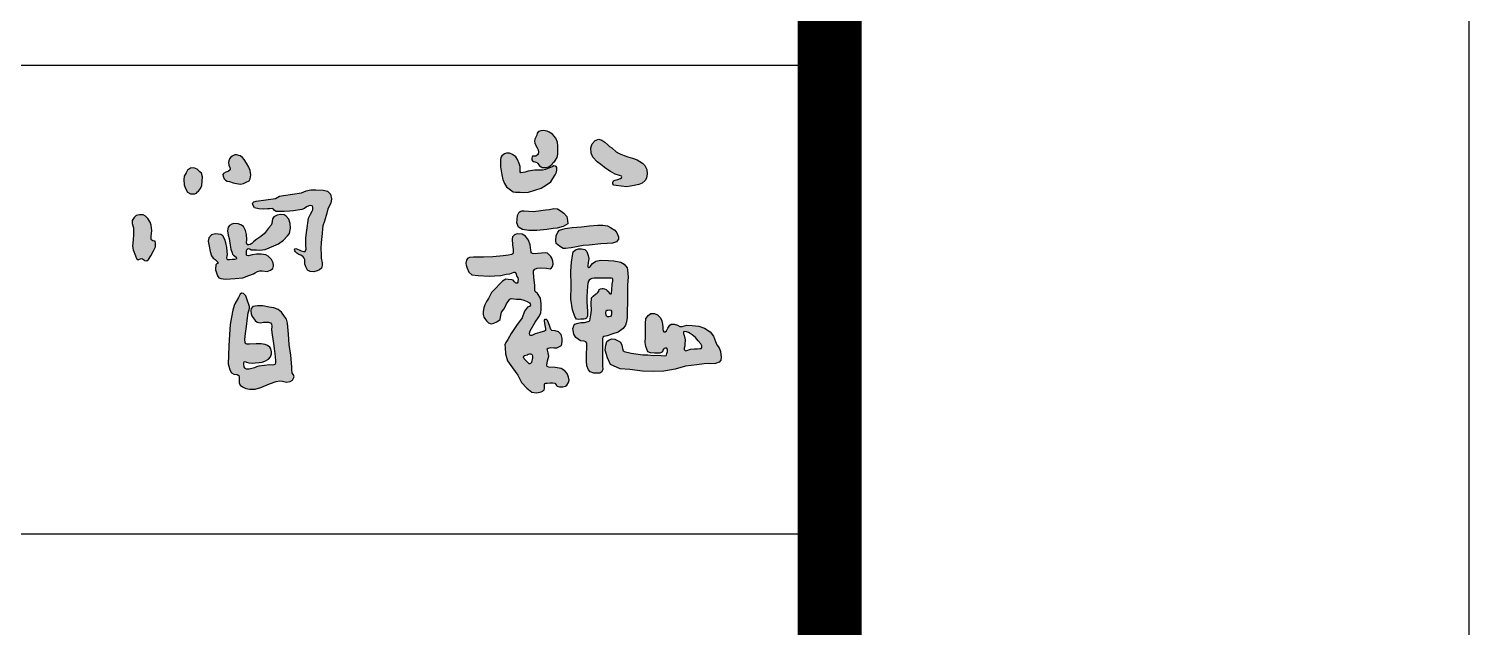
# Model space of a CAD drawing. Extents: x -427546 to -314919, y 698702 to 968782.
# Drawn here: x -341824 to -338446, y 720074 to 721478 of the extents above; entities that cross this region are included whole.
import ezdxf

# ---------------------------------------------------------------- set-up
doc = ezdxf.new("R2010")
doc.units = 0
doc.header["$LTSCALE"] = 1000
doc.header["$MEASUREMENT"] = 0
doc.layers.get('0').update_dxf_attribs({"linetype": 'CONTINUOUS'})
doc.layers.add('PUB_TITLE', color=4, linetype='CONTINUOUS')

msp = doc.modelspace()

# ---------------------------------------------------------------- hatches: boundary and pattern name
h = msp.add_hatch(color=7)
h.paths.add_polyline_path([(-340379.4, 721157.1), (-340384.6, 721162.2), (-340397, 721170.3), (-340408, 721173.7), (-340419, 721177.5), (-340427.9, 721180.3), (-340439.1, 721184.9), (-340446.7, 721189.1), (-340456.4, 721198.4), (-340462, 721201.2), (-340466, 721205.2), (-340472.6, 721211.4), (-340480.2, 721216.6), (-340486.8, 721218.2), (-340495.3, 721215.5), (-340502.6, 721207.9), (-340505.6, 721198.6), (-340505.1, 721186), (-340501.4, 721176.3), (-340491.1, 721165.6), (-340482.7, 721159.4), (-340470.8, 721149.6), (-340459.5, 721142.5), (-340448.6, 721136.5), (-340438.7, 721133.5), (-340433.9, 721131.8), (-340433.3, 721130.3), (-340433.8, 721128), (-340436.6, 721126.3), (-340442.8, 721124.3), (-340448.5, 721122.2), (-340452.5, 721120.7), (-340454.5, 721117.3), (-340454.6, 721113.4), (-340452.2, 721110.7), (-340446.1, 721109.8), (-340434.3, 721108), (-340421.6, 721107), (-340404.4, 721109.6), (-340393.6, 721112.2), (-340385.8, 721115.6), (-340378.2, 721121.6), (-340375.6, 721127.4), (-340373.8, 721137.6), (-340374.6, 721147.6)])
h.paths.add_polyline_path([(-340594.7, 721126.3), (-340589.1, 721134.7), (-340586.1, 721141.2), (-340585.2, 721146.6), (-340585.5, 721152.2), (-340586.8, 721154.5), (-340588.8, 721155.6), (-340592.2, 721155.7), (-340596.5, 721153.7), (-340604.1, 721150.2), (-340612, 721147.8), (-340619.2, 721146.1), (-340637.4, 721145.6), (-340652.8, 721143.2), (-340660.1, 721140.8), (-340664.5, 721140.2), (-340670.2, 721139.9), (-340671.4, 721141.6), (-340671.8, 721144.1), (-340671.8, 721146.4), (-340671.7, 721154.5), (-340674.1, 721161.3), (-340678.1, 721170.7), (-340681.7, 721176.8), (-340689.7, 721182.3), (-340696.9, 721186), (-340703.5, 721186), (-340708.3, 721184.1), (-340714.9, 721179.8), (-340717.2, 721175.7), (-340717.7, 721169.8), (-340717.5, 721153.3), (-340716.4, 721144.1), (-340714.9, 721134.9), (-340712.2, 721123.6), (-340708.5, 721114.8), (-340703.5, 721106.6), (-340697.4, 721102), (-340687.9, 721095.4), (-340682.3, 721094), (-340671.3, 721094), (-340663.5, 721093.6), (-340652.2, 721094.2), (-340637.1, 721098.6), (-340622.6, 721103.4), (-340609.6, 721111.4), (-340599.9, 721118.4)])
h.paths.add_polyline_path([(-340583.5, 721183.7), (-340582.9, 721201.9), (-340583.9, 721211.4), (-340588, 721221), (-340596, 721230.6), (-340603.3, 721235.1), (-340608.1, 721237.2), (-340617.5, 721238.6), (-340623, 721238.3), (-340628.5, 721236.6), (-340631.4, 721232.8), (-340632.8, 721227.9), (-340634.6, 721223.1), (-340637.1, 721218.2), (-340637.9, 721214.2), (-340637, 721209.1), (-340634.5, 721203.4), (-340631.3, 721198.4), (-340629, 721193.6), (-340628.6, 721188.3), (-340629.5, 721184.3), (-340630.8, 721181.7), (-340634.7, 721178.4), (-340636.6, 721178.4), (-340639.7, 721179), (-340643, 721178.7), (-340643.3, 721177.1), (-340643.9, 721174.2), (-340643.8, 721170), (-340642.7, 721167.4), (-340640, 721166.5), (-340637.1, 721165.6), (-340634.6, 721165), (-340632.7, 721163.6), (-340630.2, 721161.3), (-340627.9, 721158.4), (-340626, 721155.9), (-340622.4, 721153.5), (-340619.6, 721151.8), (-340615.9, 721151.8), (-340610.1, 721152.3), (-340604.2, 721153.5), (-340600.1, 721156.8), (-340596.8, 721160.1), (-340595.1, 721162.7), (-340590.6, 721166.8), (-340585.1, 721175.4)])
h.paths.add_polyline_path([(-340444.5, 720999.2), (-340449.2, 721005.1), (-340460, 721011.7), (-340467.1, 721015.3), (-340477.5, 721016.6), (-340489.2, 721017.1), (-340509.3, 721015), (-340527.9, 721013.1), (-340549.2, 721011.5), (-340565.9, 721008.7), (-340571.3, 721007.1), (-340579, 721005.3), (-340583.4, 721000.3), (-340586.9, 720992.1), (-340588.2, 720979.9), (-340587.1, 720973.6), (-340579, 720967.3), (-340570.8, 720962.1), (-340565, 720961.7), (-340552.2, 720964), (-340539.7, 720966.1), (-340523.5, 720968.9), (-340509.4, 720970.2), (-340482.7, 720972.7), (-340467.7, 720973.7), (-340454.9, 720974.5), (-340445.6, 720977.5), (-340441, 720984.3), (-340440.6, 720989.6)])
h.paths.add_polyline_path([(-340562.4, 721037.2), (-340568.9, 721044.8), (-340575.7, 721049.4), (-340583.7, 721054.8), (-340592.8, 721055.9), (-340602.7, 721053.9), (-340612.3, 721053.1), (-340628.8, 721050.2), (-340641.3, 721048.8), (-340661.8, 721050.4), (-340668, 721050.2), (-340670, 721049.7), (-340674.2, 721047.7), (-340677.9, 721039.7), (-340678.7, 721030.4), (-340679.6, 721021.9), (-340675.6, 721012.5), (-340666, 721006.6), (-340651.2, 721004.3), (-340632.8, 721004.6), (-340608.9, 721006.6), (-340594.2, 721008.6), (-340585.1, 721009.4), (-340570.9, 721013.4), (-340565, 721016.8), (-340560.1, 721020.2), (-340560.4, 721027.5)])
h.paths.add_polyline_path([(-340640.2, 720910), (-340637.1, 720913.8), (-340631.4, 720915.9), (-340623.8, 720916.6), (-340609.8, 720915.9), (-340601.2, 720914.5), (-340598.3, 720916.5), (-340595.7, 720920), (-340594, 720925.5), (-340594.9, 720932.7), (-340596.9, 720939.2), (-340599.8, 720943.5), (-340607.7, 720951.1), (-340612.6, 720951.8), (-340621.9, 720951), (-340629.8, 720950.5), (-340639.6, 720949.6), (-340642.9, 720950), (-340645.6, 720952), (-340646.1, 720955.3), (-340646.3, 720958), (-340648.4, 720970.4), (-340651.9, 720981.7), (-340659, 720991.3), (-340666.5, 720995.6), (-340678.4, 720996.6), (-340685, 720993.8), (-340689.2, 720989.3), (-340690.3, 720984), (-340689.5, 720970.4), (-340687.7, 720959.5), (-340687.6, 720953.8), (-340688.7, 720949.8), (-340691.7, 720947.8), (-340699.2, 720946.7), (-340711.4, 720945.2), (-340735.9, 720942.4), (-340757.2, 720942), (-340767.6, 720941.6), (-340781.2, 720942), (-340790.1, 720940.6), (-340795.4, 720938.4), (-340797.4, 720934.6), (-340799.1, 720928), (-340798.5, 720923.1), (-340796.2, 720915.8), (-340791.6, 720906.3), (-340784.9, 720900.4), (-340770.4, 720898.4), (-340744, 720897.4), (-340731.9, 720897.8), (-340716.7, 720899.1), (-340704.4, 720901.9), (-340695.5, 720903), (-340688.2, 720905.9), (-340685.9, 720906.9), (-340684.1, 720906.9), (-340682.3, 720905.5), (-340681.3, 720902.1), (-340679.2, 720896.5), (-340677.2, 720893.2), (-340676.4, 720889.5), (-340676.8, 720885.8), (-340677.1, 720882.7), (-340678.4, 720881.1), (-340681.4, 720880.6), (-340682.8, 720881.3), (-340684.6, 720883.9), (-340687.8, 720887.6), (-340691.3, 720888.8), (-340699.6, 720889.7), (-340705.4, 720890), (-340712.8, 720885.6), (-340720.5, 720877.3), (-340727.8, 720869.4), (-340738.4, 720859.1), (-340745.6, 720844.8), (-340750.8, 720837.4), (-340754.6, 720829.7), (-340756.6, 720822.5), (-340758.5, 720814.6), (-340758.1, 720807.6), (-340756.6, 720801.2), (-340753, 720795.4), (-340750.4, 720792.2), (-340745.9, 720788), (-340739.5, 720785.7), (-340733.2, 720786.8), (-340725.9, 720790), (-340718.7, 720795.3), (-340717.4, 720801.2), (-340715.2, 720813), (-340710, 720819.9), (-340705.9, 720826.6), (-340703.3, 720832.2), (-340698.5, 720839.9), (-340696.1, 720843.4), (-340692.3, 720844.8), (-340686.4, 720844.3), (-340680, 720843.3), (-340671, 720842.9), (-340662.7, 720840.9), (-340655.4, 720838.1), (-340649.9, 720834.9), (-340647.9, 720832.1), (-340647.7, 720828.8), (-340650, 720826), (-340654.2, 720824.6), (-340661.2, 720815.2), (-340667.2, 720799.7), (-340680.2, 720781.3), (-340692.4, 720762.7), (-340700.2, 720748.7), (-340705.4, 720741.6), (-340707.5, 720735.8), (-340707, 720729.4), (-340705.6, 720714.6), (-340701.1, 720698.5), (-340689.7, 720682.4), (-340677.3, 720664.9), (-340668.7, 720648), (-340656.2, 720634), (-340644.1, 720625.1), (-340632.3, 720623.5), (-340622.4, 720625.4), (-340615, 720629.7), (-340614.1, 720634.2), (-340614.1, 720640.4), (-340614.5, 720643), (-340613.5, 720645.5), (-340611.4, 720645.9), (-340608.2, 720646.1), (-340601.2, 720646.6), (-340595.8, 720646.6), (-340590.2, 720646.1), (-340589, 720645.2), (-340588.1, 720643.3), (-340586.5, 720640.8), (-340584.6, 720639.4), (-340579.3, 720637.8), (-340571.5, 720637.7), (-340565.4, 720638.8), (-340561.9, 720641.7), (-340558.3, 720647.5), (-340556.9, 720652.9), (-340558.3, 720660.3), (-340561.5, 720668.9), (-340566.4, 720675.3), (-340575.7, 720680.5), (-340589.5, 720683.1), (-340604.6, 720683.3), (-340607.9, 720684.9), (-340608.9, 720688.7), (-340607.3, 720698.7), (-340604.5, 720709.2), (-340606, 720717.6), (-340607.6, 720723.4), (-340607.9, 720726.9), (-340605.6, 720728.5), (-340599.8, 720729.4), (-340592.9, 720729), (-340585.8, 720728.9), (-340574.7, 720734.6), (-340572.7, 720742.8), (-340573, 720751.2), (-340575.6, 720760.3), (-340581.3, 720766.5), (-340589.8, 720768.8), (-340597.6, 720769.6), (-340599.9, 720772.2), (-340601.6, 720779.2), (-340605.4, 720787.5), (-340607.8, 720793.1), (-340610, 720795.8), (-340613.4, 720795.8), (-340615.2, 720794.5), (-340615.4, 720792.1), (-340613.8, 720781.6), (-340612.4, 720774.6), (-340612.4, 720769.9), (-340614.1, 720767.8), (-340617.5, 720767.1), (-340625.7, 720764.6), (-340636, 720761.5), (-340644.3, 720758.1), (-340646.9, 720757.8), (-340649.2, 720759), (-340649.7, 720763.7), (-340647.9, 720768.8), (-340636.6, 720789), (-340627.7, 720802), (-340623.1, 720810.3), (-340622.3, 720819.5), (-340622.1, 720832.1), (-340623.6, 720845.2), (-340630.8, 720856.2), (-340636.7, 720860.8), (-340637.5, 720863.6), (-340637.2, 720875.6), (-340639.4, 720895.1), (-340640.6, 720906.4)])
h.paths.add_polyline_path([(-340655, 720696.3), (-340652.3, 720692.8), (-340650.3, 720691.7), (-340648.6, 720691.8), (-340647.2, 720692.5), (-340645.1, 720694.8), (-340643.8, 720698.2), (-340643.1, 720701.7), (-340642.4, 720705.7), (-340642.6, 720709.8), (-340643.2, 720712.8), (-340644.6, 720714.2), (-340647.4, 720714.8), (-340649.9, 720714.6), (-340652.4, 720714), (-340655.1, 720712.9), (-340660.8, 720711.4), (-340661.6, 720711.2), (-340662.5, 720710.8), (-340663.1, 720709.7), (-340663.5, 720707.4), (-340662.4, 720703.4), (-340660.6, 720701.7)], flags=16)
h.paths.add_polyline_path([(-340419.7, 720857), (-340419.5, 720876.9), (-340418.6, 720894.9), (-340419.5, 720911.9), (-340420.4, 720916.8), (-340427.6, 720925.3), (-340435.8, 720929.9), (-340452, 720933), (-340464.3, 720933.7), (-340482, 720934.6), (-340493.9, 720932.3), (-340502.1, 720926.6), (-340507.4, 720919.7), (-340508.1, 720918.3), (-340509.3, 720917.9), (-340511.6, 720917.7), (-340512.5, 720919), (-340512.6, 720922.2), (-340511.9, 720928.3), (-340510.8, 720938.9), (-340512.4, 720945.8), (-340515.4, 720954.8), (-340520.2, 720959.8), (-340528, 720961.6), (-340535, 720961.4), (-340541.9, 720959.3), (-340547.4, 720954.3), (-340549, 720945.4), (-340550.8, 720930), (-340552.9, 720908.8), (-340552.3, 720874.4), (-340552.7, 720843.1), (-340548.5, 720818.2), (-340543.1, 720802.3), (-340539.2, 720796.5), (-340534.3, 720795.2), (-340529.4, 720796.3), (-340522.5, 720796.4), (-340519.2, 720797.1), (-340515.8, 720798.6), (-340514.6, 720801.7), (-340513.4, 720804.2), (-340513.4, 720808.7), (-340513.7, 720815.3), (-340514.6, 720825.5), (-340515.5, 720836.6), (-340515, 720848.9), (-340514.3, 720861.1), (-340513.5, 720873.8), (-340513.1, 720879.8), (-340510.9, 720885.2), (-340509.5, 720887.6), (-340506.4, 720890.3), (-340503.5, 720891.9), (-340498, 720892.4), (-340485.5, 720892.3), (-340469.5, 720892.8), (-340461, 720892.8), (-340457.2, 720892.1), (-340455.3, 720891.3), (-340454.5, 720890.2), (-340454.5, 720885.5), (-340455.4, 720878), (-340456.3, 720864.1), (-340457.1, 720857.9), (-340457.8, 720855.7), (-340460.1, 720855.6), (-340462.1, 720856.4), (-340463.3, 720858.6), (-340464.7, 720861), (-340467.6, 720863.8), (-340470.2, 720865.8), (-340473.6, 720867.8), (-340476.8, 720868.3), (-340478.9, 720868.1), (-340483.3, 720867.4), (-340486, 720865.7), (-340487.3, 720862), (-340489.8, 720857.9), (-340492, 720856.1), (-340495, 720855.1), (-340500.7, 720850.3), (-340504.6, 720846.3), (-340504.8, 720832.2), (-340504.6, 720817.6), (-340505.9, 720806.5), (-340507.1, 720796.7), (-340507.9, 720792.6), (-340511.8, 720790.6), (-340520.8, 720788.6), (-340529, 720788.1), (-340535.9, 720787), (-340544, 720784.6), (-340548.2, 720774.2), (-340545.3, 720761.2), (-340541, 720752.9), (-340530.3, 720745.4), (-340521.5, 720744.8), (-340517.6, 720743.4), (-340515.3, 720740.3), (-340515.2, 720735.9), (-340515.1, 720729.3), (-340515.8, 720714.9), (-340516.1, 720698.2), (-340515.5, 720687), (-340511.5, 720677.7), (-340507.1, 720672.5), (-340498.9, 720669.8), (-340491.7, 720669.4), (-340484.8, 720669.9), (-340480.1, 720672.6), (-340477.8, 720678.9), (-340478.3, 720686.6), (-340478.3, 720698.6), (-340478.5, 720709.5), (-340478.7, 720732.1), (-340478.7, 720742.5), (-340478.3, 720750.2), (-340477.6, 720753.7), (-340475.2, 720755.8), (-340467.5, 720757.5), (-340454.3, 720761.5), (-340441.7, 720765.6), (-340430.3, 720774.1), (-340424.2, 720782), (-340422, 720790.3), (-340420.6, 720800.4), (-340420.4, 720816.1), (-340419.7, 720835.6)])
h.paths.add_polyline_path([(-340458.9, 720817.2), (-340457.6, 720815.2), (-340457.3, 720812.1), (-340457.3, 720808.6), (-340458.2, 720805.1), (-340459.8, 720802.2), (-340463.1, 720801.4), (-340467.1, 720801.4), (-340469.1, 720803), (-340470.1, 720805.9), (-340470.7, 720810.9), (-340470, 720815.2), (-340468.7, 720817.3), (-340465.9, 720817.5), (-340463, 720817.9)], flags=16)
h.paths.add_polyline_path([(-340218.2, 720756.3), (-340225.6, 720766.3), (-340239.6, 720775.4), (-340252.4, 720779.8), (-340267.9, 720781.7), (-340281, 720781.8), (-340291.8, 720779.4), (-340296.7, 720779.2), (-340302.5, 720781.9), (-340310.5, 720784.9), (-340317.5, 720784.8), (-340320.9, 720782.2), (-340324.9, 720775.5), (-340328.5, 720769), (-340331.5, 720766.5), (-340334.5, 720766.6), (-340336, 720769), (-340336.8, 720772.5), (-340337.2, 720777.7), (-340337.8, 720784.5), (-340339.2, 720792.6), (-340342.4, 720799.7), (-340349.6, 720806.1), (-340356.7, 720809.3), (-340365.2, 720809.6), (-340371.6, 720805.2), (-340376.5, 720796.7), (-340377.9, 720787.1), (-340377.9, 720772.3), (-340377.7, 720753.9), (-340378.6, 720741.3), (-340376.8, 720732.2), (-340374.8, 720725.5), (-340372.5, 720719.4), (-340366, 720717.1), (-340356.5, 720716.3), (-340348.2, 720716.1), (-340343.8, 720716.4), (-340340, 720718.2), (-340338.1, 720719.7), (-340336.6, 720723.9), (-340335.5, 720726.1), (-340334.1, 720727.2), (-340331, 720728.1), (-340327.9, 720727.9), (-340326.4, 720727.1), (-340326.1, 720723.5), (-340326.3, 720720.3), (-340327.4, 720715.7), (-340328.5, 720712.5), (-340329.5, 720710.8), (-340333.9, 720710.2), (-340341.2, 720710.7), (-340350.1, 720711.7), (-340359.2, 720711.2), (-340372.3, 720712.3), (-340384, 720712.8), (-340394.9, 720714.1), (-340411, 720716.6), (-340427.6, 720720.7), (-340428.5, 720720.8), (-340429.7, 720721.6), (-340431.4, 720727.5), (-340433.2, 720735.5), (-340436.5, 720742.3), (-340441.7, 720745.6), (-340449.7, 720749), (-340456.2, 720750.2), (-340462.8, 720748.1), (-340468.5, 720744), (-340470.8, 720735.3), (-340471.9, 720723.8), (-340466.9, 720705.2), (-340459.3, 720690.1), (-340437.1, 720679.7), (-340414.1, 720677.9), (-340384.7, 720674.3), (-340359.2, 720673.6), (-340334.9, 720674.3), (-340308, 720679.3), (-340283.9, 720685.8), (-340257.3, 720689.4), (-340239.7, 720691.6), (-340229.6, 720692), (-340225, 720691.2), (-340213.8, 720692), (-340205.2, 720695.4), (-340201.3, 720700), (-340200.1, 720707.4), (-340202, 720720.2), (-340205, 720728.7), (-340210, 720736.3), (-340213.6, 720744.1)])
h.paths.add_polyline_path([(-340288.7, 720762), (-340288.8, 720764.9), (-340288.3, 720766.7), (-340286, 720767.1), (-340281.6, 720766.3), (-340277.1, 720764.7), (-340272.8, 720762.7), (-340267.9, 720759.3), (-340260.5, 720752.9), (-340253.8, 720745.5), (-340248.1, 720738.3), (-340245.8, 720733.6), (-340245.6, 720730), (-340247.1, 720727.7), (-340249.8, 720727.1), (-340256.4, 720727), (-340262.9, 720726.5), (-340271.7, 720725.5), (-340280.4, 720723.1), (-340283.9, 720722.3), (-340286.7, 720725.3), (-340286.7, 720728.1), (-340285.7, 720733.9), (-340285.2, 720738.2), (-340284.9, 720746.7), (-340285.7, 720752.1), (-340287.4, 720759.9)], flags=16)
h = msp.add_hatch(color=7)
h.paths.add_polyline_path([(-341223.9, 720802.5), (-341231.4, 720812.4), (-341238.8, 720818.6), (-341249.1, 720822.7), (-341260, 720824.6), (-341274.8, 720827.2), (-341287.6, 720827.5), (-341298.3, 720826.1), (-341302.5, 720821.6), (-341303.2, 720815.9), (-341302.5, 720809.1), (-341300.6, 720803.7), (-341297.6, 720799.1), (-341293.1, 720793.3), (-341288, 720789.2), (-341280.3, 720787.8), (-341273.3, 720788.9), (-341265.9, 720789.6), (-341261.8, 720789.3), (-341256.8, 720787.4), (-341255.1, 720784.4), (-341254.1, 720779.5), (-341254.6, 720771.1), (-341252.9, 720759.6), (-341250.3, 720739.4), (-341248.3, 720727.8), (-341246.1, 720708.9), (-341245, 720697.4), (-341245.3, 720694.1), (-341246.4, 720690.9), (-341248.9, 720689.3), (-341253.3, 720688.5), (-341259.7, 720688.9), (-341270.8, 720687.3), (-341284.8, 720686.2), (-341289.9, 720684.4), (-341294.3, 720682.1), (-341300.7, 720680.6), (-341307.3, 720679.1), (-341313.5, 720679), (-341316.2, 720680.4), (-341317.5, 720681.8), (-341318.7, 720684.7), (-341319.3, 720690.5), (-341319.4, 720694.7), (-341318.5, 720696.2), (-341316.5, 720696.6), (-341313, 720695.4), (-341307.6, 720693.8), (-341299.9, 720693.4), (-341292.8, 720693.9), (-341283.4, 720694.6), (-341276.9, 720695.1), (-341270.5, 720697.4), (-341262, 720702.1), (-341257, 720707.6), (-341254.4, 720714.6), (-341254.5, 720719.7), (-341256.4, 720726.9), (-341259, 720730.4), (-341264.2, 720734.6), (-341269.3, 720736.7), (-341279.3, 720738.1), (-341290.4, 720738.5), (-341306.7, 720737.5), (-341312.4, 720737.8), (-341315.8, 720739), (-341316.9, 720741.5), (-341317.6, 720748.8), (-341315.8, 720762.9), (-341313.7, 720779.4), (-341311.3, 720799.2), (-341309.1, 720811.1), (-341307.3, 720818.2), (-341306.5, 720821.7), (-341306.1, 720823.8), (-341306.3, 720825), (-341306.5, 720826.1), (-341311.7, 720841.4), (-341315.3, 720851.1), (-341320.1, 720856.4), (-341325.3, 720857.2), (-341328.3, 720854.7), (-341332.2, 720847.3), (-341340.4, 720832.3), (-341342.7, 720828), (-341345.8, 720817.4), (-341348.6, 720801.2), (-341351.8, 720783.7), (-341353, 720760.5), (-341354.6, 720733.7), (-341355.6, 720711.1), (-341356, 720691.8), (-341352.1, 720677.3), (-341348.8, 720670.3), (-341343.2, 720667), (-341335.4, 720666.2), (-341331.1, 720664.4), (-341330.4, 720660.4), (-341330.6, 720655), (-341330.6, 720646.7), (-341328.4, 720641.5), (-341323.1, 720637.2), (-341315, 720633.7), (-341305.4, 720631.7), (-341293.4, 720632.3), (-341279.9, 720636.2), (-341259.4, 720644.4), (-341243.9, 720649.7), (-341235.2, 720651.6), (-341229, 720651), (-341219.2, 720648.2), (-341210.6, 720649.9), (-341205.4, 720653.3), (-341201.8, 720661.2), (-341202.9, 720666), (-341206.3, 720669.9), (-341206.9, 720677.8), (-341206.9, 720684.7), (-341209.7, 720711.9), (-341213, 720736.9), (-341214.5, 720760.7), (-341217, 720786.7), (-341219.3, 720796.2)])
h.paths.add_polyline_path([(-341250.7, 720928.7), (-341254.8, 720936), (-341262.8, 720944.1), (-341268.4, 720947), (-341279, 720948.6), (-341289.7, 720948.8), (-341300.2, 720947.4), (-341308.9, 720945.2), (-341311.6, 720945.7), (-341313.5, 720946.6), (-341313.3, 720951), (-341313.1, 720957), (-341311.8, 720960.7), (-341309.5, 720961.7), (-341305.9, 720961.2), (-341302.5, 720959.3), (-341290.2, 720958.6), (-341282, 720958.5), (-341269.7, 720959.5), (-341260.3, 720963.3), (-341238.6, 720973.4), (-341226.7, 720981.8), (-341216.9, 720991.8), (-341212.3, 720997.3), (-341209.9, 721009.7), (-341210.7, 721021), (-341214.4, 721031), (-341220, 721037.7), (-341224.9, 721040.8), (-341232.5, 721041.8), (-341241.8, 721040.1), (-341249.2, 721036.1), (-341252.5, 721031.9), (-341253.3, 721026), (-341254, 721020.5), (-341255.2, 721016.7), (-341261.9, 721009.5), (-341271.5, 720997.4), (-341280, 720990.2), (-341289.4, 720983.9), (-341295.9, 720978.6), (-341301.1, 720974), (-341304.6, 720971.7), (-341308.3, 720970.3), (-341311.3, 720970.4), (-341312.1, 720971.5), (-341313, 720975.3), (-341312.6, 720983.3), (-341313.3, 720995.1), (-341316, 721004.4), (-341320.4, 721013.5), (-341326.5, 721017.6), (-341333.3, 721019.8), (-341343.2, 721020.6), (-341348.1, 721019), (-341353.3, 721016), (-341356, 721012), (-341357.7, 721003.9), (-341356.1, 720993.3), (-341353.8, 720985.6), (-341352.6, 720974.8), (-341350.5, 720960.7), (-341347.1, 720952.1), (-341345.9, 720948.9), (-341343.6, 720946.4), (-341340.5, 720943.9), (-341337.7, 720942.1), (-341336.5, 720939), (-341337.5, 720937.3), (-341340.4, 720936.4), (-341342.8, 720936.1), (-341347.1, 720935.9), (-341352.9, 720935.6), (-341356.9, 720935.7), (-341359.1, 720936.8), (-341359.3, 720939.9), (-341358.8, 720944.9), (-341358.2, 720947.2), (-341359.4, 720964.2), (-341361.8, 720975.1), (-341364.4, 720983.3), (-341368.6, 720991.5), (-341373.8, 720995.1), (-341385.8, 720996.7), (-341395.4, 720994.3), (-341402, 720987.3), (-341403, 720979.1), (-341401.2, 720967.8), (-341398.8, 720955.4), (-341395.6, 720945), (-341391.2, 720939.6), (-341387, 720936), (-341382.2, 720931.6), (-341380.2, 720929.3), (-341381.1, 720926.9), (-341383.7, 720925.3), (-341385, 720923.7), (-341385.5, 720920.8), (-341386.1, 720916.6), (-341386, 720911.8), (-341383.4, 720904.8), (-341381.4, 720898.1), (-341378.3, 720893.5), (-341373.2, 720891.8), (-341362.8, 720889.8), (-341340.2, 720891.6), (-341322.2, 720892.9), (-341307.8, 720898.7), (-341296.7, 720903), (-341292.9, 720904.8), (-341287.3, 720908.3), (-341282.4, 720909.8), (-341276.9, 720909.3), (-341264.9, 720908.1), (-341256.8, 720911), (-341251.4, 720915.2), (-341250.2, 720921.1)])
h.paths.add_polyline_path([(-341114.1, 721078.9), (-341116.4, 721089.8), (-341123.7, 721096.8), (-341133.5, 721098.8), (-341150.7, 721099.8), (-341162.6, 721100.1), (-341173.7, 721097.6), (-341184.3, 721092.8), (-341226.6, 721086.4), (-341236.2, 721085.2), (-341245.6, 721079.4), (-341291.1, 721073), (-341293.3, 721072.4), (-341296.2, 721071.6), (-341298.7, 721069.5), (-341299.5, 721067.6), (-341297.5, 721063), (-341294.3, 721057.6), (-341284.3, 721055.5), (-341274.6, 721054.7), (-341264.4, 721055), (-341258.5, 721055.3), (-341253.5, 721055.7), (-341250.2, 721054.4), (-341247.7, 721051.5), (-341244.2, 721049.1), (-341235.6, 721048.7), (-341225.3, 721048.7), (-341211.9, 721049.5), (-341203.4, 721050.8), (-341183.6, 721053.8), (-341177.5, 721055.8), (-341172.4, 721059.5), (-341167.1, 721062.2), (-341162.4, 721062.9), (-341159.6, 721062.4), (-341157.9, 721058.9), (-341157.6, 721053.1), (-341159.1, 721049.5), (-341163.5, 721042.3), (-341167.7, 721033.3), (-341172, 721005.2), (-341174.5, 720987.2), (-341174.4, 720968.9), (-341173.4, 720960.8), (-341174.9, 720956.4), (-341176.1, 720955.3), (-341179.8, 720955.1), (-341185.3, 720956.7), (-341190.1, 720959), (-341194.1, 720960.8), (-341197.9, 720961.8), (-341200.1, 720961.3), (-341200.8, 720959.3), (-341200.3, 720956.7), (-341198.5, 720954.2), (-341195, 720950.9), (-341190.6, 720948.2), (-341186.1, 720946.1), (-341180.3, 720942.3), (-341178.4, 720939.6), (-341176.8, 720936.2), (-341176.4, 720925.5), (-341173.8, 720917.1), (-341170.6, 720911.6), (-341164, 720908.4), (-341155.8, 720907.6), (-341147.3, 720909.3), (-341141.8, 720911.8), (-341137.3, 720915.9), (-341136.3, 720921.9), (-341136.3, 720928.8), (-341138.1, 720939.1), (-341138.4, 720947.9), (-341138.9, 720961.7), (-341138.1, 720976), (-341135.9, 720996.9), (-341135.4, 721008.1), (-341134.5, 721015.2), (-341130.4, 721026.1), (-341125.3, 721044.7), (-341122.6, 721055.2), (-341115.8, 721068.8)])
h.paths.add_polyline_path([(-341303.2, 721134.9), (-341304.9, 721145.2), (-341307.7, 721153), (-341313.7, 721161.9), (-341318.5, 721171.2), (-341323.1, 721175.8), (-341328.3, 721179.2), (-341336.6, 721181.7), (-341340.9, 721181.7), (-341346.8, 721179), (-341350.1, 721176.3), (-341353, 721172.2), (-341354.9, 721168), (-341355.4, 721163.7), (-341354.6, 721157.6), (-341352.1, 721151.9), (-341351.7, 721148.5), (-341352.7, 721145.8), (-341355.4, 721143.8), (-341357.2, 721143.1), (-341361.8, 721141.4), (-341367.4, 721138.2), (-341369.2, 721135.4), (-341368.1, 721131.6), (-341366.1, 721125.5), (-341362.6, 721122.1), (-341358.7, 721120.3), (-341353.5, 721119.1), (-341344.7, 721116.4), (-341337.2, 721114.5), (-341327.4, 721113), (-341320.3, 721114.7), (-341314, 721117.5), (-341307.5, 721120.8), (-341305, 721125.9)])
h.paths.add_polyline_path([(-341417, 721119.9), (-341416.8, 721130.2), (-341419.3, 721138.8), (-341423.1, 721142.3), (-341429.4, 721148.4), (-341436.7, 721151.6), (-341444.8, 721150.6), (-341451.6, 721145.6), (-341454.9, 721139.5), (-341459.2, 721131.7), (-341460.7, 721123.1), (-341459.5, 721111.8), (-341456.2, 721103.2), (-341451.6, 721094.4), (-341444.6, 721090.4), (-341434.4, 721090.7), (-341431, 721092.1), (-341428.3, 721094.7), (-341425.9, 721096.7), (-341421.1, 721102.5), (-341417.8, 721109.8)])
h.paths.add_polyline_path([(-341535.7, 720981.4), (-341536.8, 720983.2), (-341536.8, 720988), (-341536.7, 720990.3), (-341535.5, 721004), (-341536.6, 721016.8), (-341539.3, 721024), (-341545.1, 721032.1), (-341549.9, 721037.9), (-341556.1, 721040.8), (-341564.2, 721040.8), (-341572.5, 721039.2), (-341577, 721034.8), (-341581.5, 721027.4), (-341581.3, 721020.4), (-341578.8, 721010.3), (-341578.4, 720994.6), (-341579.3, 720982.7), (-341580.4, 720967.7), (-341579.5, 720958.9), (-341574.1, 720945), (-341571, 720938.3), (-341567.4, 720935.4), (-341564, 720936.9), (-341562, 720937.8), (-341559.9, 720938.4), (-341557.1, 720938.1), (-341555.2, 720936.1), (-341552.6, 720933.9), (-341547.4, 720933.5), (-341543.4, 720935.9), (-341537.7, 720945.2), (-341531.3, 720956.6), (-341527, 720965.9), (-341526.6, 720974.7), (-341527.9, 720979.1), (-341530.2, 720979.5), (-341533.2, 720979.9)])

# ---------------------------------------------------------------- linework, layer by layer
for points in [[(-340590.6, 721166.8), (-340585.1, 721175.4), (-340583.5, 721183.7), (-340582.9, 721201.9), (-340583.9, 721211.4), (-340588, 721221), (-340596, 721230.6), (-340603.3, 721235.1), (-340608.1, 721237.2), (-340617.5, 721238.6), (-340623, 721238.3), (-340628.5, 721236.6), (-340631.4, 721232.8), (-340632.8, 721227.9), (-340634.6, 721223.1), (-340637.1, 721218.2), (-340637.9, 721214.2), (-340637, 721209.1), (-340634.5, 721203.4), (-340631.3, 721198.4), (-340629, 721193.6), (-340628.6, 721188.3), (-340629.5, 721184.3), (-340630.8, 721181.7), (-340634.7, 721178.4), (-340636.6, 721178.4), (-340639.7, 721179), (-340643, 721178.7), (-340643.3, 721177.1), (-340643.9, 721174.2), (-340643.8, 721170), (-340642.7, 721167.4), (-340640, 721166.5), (-340637.1, 721165.6), (-340634.6, 721165), (-340632.7, 721163.6), (-340630.2, 721161.3), (-340627.9, 721158.4), (-340626, 721155.9), (-340622.4, 721153.5), (-340619.6, 721151.8), (-340615.9, 721151.8), (-340610.1, 721152.3), (-340604.2, 721153.5), (-340600.1, 721156.8), (-340596.8, 721160.1), (-340595.1, 721162.7)], [(-340456.4, 721198.4), (-340446.7, 721189.1), (-340439.1, 721184.9), (-340427.9, 721180.3), (-340419, 721177.5), (-340408, 721173.7), (-340397, 721170.3), (-340384.6, 721162.2), (-340379.4, 721157.1), (-340374.6, 721147.6), (-340373.8, 721137.6), (-340375.6, 721127.4), (-340378.2, 721121.6), (-340385.8, 721115.6), (-340393.6, 721112.2), (-340404.4, 721109.6), (-340421.6, 721107), (-340434.3, 721108), (-340446.1, 721109.8), (-340452.2, 721110.7), (-340454.6, 721113.4), (-340454.5, 721117.3), (-340452.5, 721120.7), (-340448.5, 721122.2), (-340442.8, 721124.3), (-340436.6, 721126.3), (-340433.8, 721128), (-340433.3, 721130.3), (-340433.9, 721131.8), (-340438.7, 721133.5), (-340448.6, 721136.5), (-340459.5, 721142.5), (-340470.8, 721149.6), (-340482.7, 721159.4), (-340491.1, 721165.6), (-340501.4, 721176.3), (-340505.1, 721186), (-340505.6, 721198.6), (-340502.6, 721207.9), (-340495.3, 721215.5), (-340486.8, 721218.2), (-340480.2, 721216.6), (-340472.6, 721211.4), (-340466, 721205.2), (-340462, 721201.2)], [(-340671.8, 721146.4), (-340671.7, 721154.5), (-340674.1, 721161.3), (-340678.1, 721170.7), (-340681.7, 721176.8), (-340689.7, 721182.3), (-340696.9, 721186), (-340703.5, 721186), (-340708.3, 721184.1), (-340714.9, 721179.8), (-340717.2, 721175.7), (-340717.7, 721169.8), (-340717.5, 721153.3), (-340716.4, 721144.1), (-340714.9, 721134.9), (-340712.2, 721123.6), (-340708.5, 721114.8), (-340703.5, 721106.6), (-340697.4, 721102), (-340687.9, 721095.4), (-340682.3, 721094), (-340671.3, 721094), (-340663.5, 721093.6), (-340652.2, 721094.2), (-340637.1, 721098.6), (-340622.6, 721103.4), (-340609.6, 721111.4), (-340599.9, 721118.4), (-340594.7, 721126.3), (-340589.1, 721134.7), (-340586.1, 721141.2), (-340585.2, 721146.6), (-340585.5, 721152.2), (-340586.8, 721154.5), (-340588.8, 721155.6), (-340592.2, 721155.7), (-340596.5, 721153.7), (-340604.1, 721150.2), (-340612, 721147.8), (-340619.2, 721146.1), (-340637.4, 721145.6), (-340652.8, 721143.2), (-340660.1, 721140.8), (-340664.5, 721140.2), (-340670.2, 721139.9), (-340671.4, 721141.6), (-340671.8, 721144.1)], [(-341425.9, 721096.7), (-341421.1, 721102.5), (-341417.8, 721109.8), (-341417, 721119.9), (-341416.8, 721130.2), (-341419.3, 721138.8), (-341423.1, 721142.3), (-341429.4, 721148.4), (-341436.7, 721151.6), (-341444.8, 721150.6), (-341451.6, 721145.6), (-341454.9, 721139.5), (-341459.2, 721131.7), (-341460.7, 721123.1), (-341459.5, 721111.8), (-341456.2, 721103.2), (-341451.6, 721094.4), (-341444.6, 721090.4), (-341434.4, 721090.7), (-341431, 721092.1), (-341428.3, 721094.7)], [(-341291.1, 721073), (-341245.6, 721079.4), (-341236.2, 721085.2), (-341226.6, 721086.4), (-341184.3, 721092.8), (-341173.7, 721097.6), (-341162.6, 721100.1), (-341150.7, 721099.8), (-341133.5, 721098.8), (-341123.7, 721096.8), (-341116.4, 721089.8), (-341114.1, 721078.9), (-341115.8, 721068.8), (-341122.6, 721055.2), (-341125.3, 721044.7), (-341130.4, 721026.1), (-341134.5, 721015.2), (-341135.4, 721008.1), (-341135.9, 720996.9), (-341138.1, 720976), (-341138.9, 720961.7), (-341138.4, 720947.9), (-341138.1, 720939.1), (-341136.3, 720928.8), (-341136.3, 720921.9), (-341137.3, 720915.9), (-341141.8, 720911.8), (-341147.3, 720909.3), (-341155.8, 720907.6), (-341164, 720908.4), (-341170.6, 720911.6), (-341173.8, 720917.1), (-341176.4, 720925.5), (-341176.8, 720936.2), (-341178.4, 720939.6), (-341180.3, 720942.3), (-341186.1, 720946.1), (-341190.6, 720948.2), (-341195, 720950.9), (-341198.5, 720954.2), (-341200.3, 720956.7), (-341200.8, 720959.3), (-341200.1, 720961.3), (-341197.9, 720961.8), (-341194.1, 720960.8), (-341190.1, 720959), (-341185.3, 720956.7), (-341179.8, 720955.1), (-341176.1, 720955.3), (-341174.9, 720956.4), (-341173.4, 720960.8), (-341174.4, 720968.9), (-341174.5, 720987.2), (-341172, 721005.2), (-341167.7, 721033.3), (-341163.5, 721042.3), (-341159.1, 721049.5), (-341157.6, 721053.1), (-341157.9, 721058.9), (-341159.6, 721062.4), (-341162.4, 721062.9), (-341167.1, 721062.2), (-341172.4, 721059.5), (-341177.5, 721055.8), (-341183.6, 721053.8), (-341203.4, 721050.8), (-341211.9, 721049.5), (-341225.3, 721048.7), (-341235.6, 721048.7), (-341244.2, 721049.1), (-341247.7, 721051.5), (-341250.2, 721054.4), (-341253.5, 721055.7), (-341258.5, 721055.3), (-341264.4, 721055), (-341274.6, 721054.7), (-341284.3, 721055.5), (-341294.3, 721057.6), (-341297.5, 721063), (-341299.5, 721067.6), (-341298.7, 721069.5), (-341296.2, 721071.6), (-341293.3, 721072.4)], [(-340661.8, 721050.4), (-340641.3, 721048.8), (-340628.8, 721050.2), (-340612.3, 721053.1), (-340602.7, 721053.9), (-340592.8, 721055.9), (-340583.7, 721054.8), (-340575.7, 721049.4), (-340568.9, 721044.8), (-340562.4, 721037.2), (-340560.4, 721027.5), (-340560.1, 721020.2), (-340565, 721016.8), (-340570.9, 721013.4), (-340585.1, 721009.4), (-340594.2, 721008.6), (-340608.9, 721006.6), (-340632.8, 721004.6), (-340651.2, 721004.3), (-340666, 721006.6), (-340675.6, 721012.5), (-340679.6, 721021.9), (-340678.7, 721030.4), (-340677.9, 721039.7), (-340674.2, 721047.7), (-340670, 721049.7), (-340668, 721050.2)], [(-341536.7, 720990.3), (-341535.5, 721004), (-341536.6, 721016.8), (-341539.3, 721024), (-341545.1, 721032.1), (-341549.9, 721037.9), (-341556.1, 721040.8), (-341564.2, 721040.8), (-341572.5, 721039.2), (-341577, 721034.8), (-341581.5, 721027.4), (-341581.3, 721020.4), (-341578.8, 721010.3), (-341578.4, 720994.6), (-341579.3, 720982.7), (-341580.4, 720967.7), (-341579.5, 720958.9), (-341574.1, 720945), (-341571, 720938.3), (-341567.4, 720935.4), (-341564, 720936.9), (-341562, 720937.8), (-341559.9, 720938.4), (-341557.1, 720938.1), (-341555.2, 720936.1), (-341552.6, 720933.9), (-341547.4, 720933.5), (-341543.4, 720935.9), (-341537.7, 720945.2), (-341531.3, 720956.6), (-341527, 720965.9), (-341526.6, 720974.7), (-341527.9, 720979.1), (-341530.2, 720979.5), (-341533.2, 720979.9), (-341535.7, 720981.4), (-341536.8, 720983.2), (-341536.8, 720988)], [(-341358.2, 720947.2), (-341359.4, 720964.2), (-341361.8, 720975.1), (-341364.4, 720983.3), (-341368.6, 720991.5), (-341373.8, 720995.1), (-341385.8, 720996.7), (-341395.4, 720994.3), (-341402, 720987.3), (-341403, 720979.1), (-341401.2, 720967.8), (-341398.8, 720955.4), (-341395.6, 720945), (-341391.2, 720939.6), (-341387, 720936), (-341382.2, 720931.6), (-341380.2, 720929.3), (-341381.1, 720926.9), (-341383.7, 720925.3), (-341385, 720923.7), (-341385.5, 720920.8), (-341386.1, 720916.6), (-341386, 720911.8), (-341383.4, 720904.8), (-341381.4, 720898.1), (-341378.3, 720893.5), (-341373.2, 720891.8), (-341362.8, 720889.8), (-341340.2, 720891.6), (-341322.2, 720892.9), (-341307.8, 720898.7), (-341296.7, 720903), (-341292.9, 720904.8), (-341287.3, 720908.3), (-341282.4, 720909.8), (-341276.9, 720909.3), (-341264.9, 720908.1), (-341256.8, 720911), (-341251.4, 720915.2), (-341250.2, 720921.1), (-341250.7, 720928.7), (-341254.8, 720936), (-341262.8, 720944.1), (-341268.4, 720947), (-341279, 720948.6), (-341289.7, 720948.8), (-341300.2, 720947.4), (-341308.9, 720945.2), (-341311.6, 720945.7), (-341313.5, 720946.6), (-341313.3, 720951), (-341313.1, 720957), (-341311.8, 720960.7), (-341309.5, 720961.7), (-341305.9, 720961.2), (-341302.5, 720959.3), (-341290.2, 720958.6), (-341282, 720958.5), (-341269.7, 720959.5), (-341260.3, 720963.3), (-341238.6, 720973.4), (-341226.7, 720981.8), (-341216.9, 720991.8), (-341212.3, 720997.3), (-341209.9, 721009.7), (-341210.7, 721021), (-341214.4, 721031), (-341220, 721037.7), (-341224.9, 721040.8), (-341232.5, 721041.8), (-341241.8, 721040.1), (-341249.2, 721036.1), (-341252.5, 721031.9), (-341253.3, 721026), (-341254, 721020.5), (-341255.2, 721016.7), (-341261.9, 721009.5), (-341271.5, 720997.4), (-341280, 720990.2), (-341289.4, 720983.9), (-341295.9, 720978.6), (-341301.1, 720974), (-341304.6, 720971.7), (-341308.3, 720970.3), (-341311.3, 720970.4), (-341312.1, 720971.5), (-341313, 720975.3), (-341312.6, 720983.3), (-341313.3, 720995.1), (-341316, 721004.4), (-341320.4, 721013.5), (-341326.5, 721017.6), (-341333.3, 721019.8), (-341343.2, 721020.6), (-341348.1, 721019), (-341353.3, 721016), (-341356, 721012), (-341357.7, 721003.9), (-341356.1, 720993.3), (-341353.8, 720985.6), (-341352.6, 720974.8), (-341350.5, 720960.7), (-341347.1, 720952.1), (-341345.9, 720948.9), (-341343.6, 720946.4), (-341340.5, 720943.9), (-341337.7, 720942.1), (-341336.5, 720939), (-341337.5, 720937.3), (-341340.4, 720936.4), (-341342.8, 720936.1), (-341347.1, 720935.9), (-341352.9, 720935.6), (-341356.9, 720935.7), (-341359.1, 720936.8), (-341359.3, 720939.9), (-341358.8, 720944.9)], [(-340565.9, 721008.7), (-340549.2, 721011.5), (-340527.9, 721013.1), (-340509.3, 721015), (-340489.2, 721017.1), (-340477.5, 721016.6), (-340467.1, 721015.3), (-340460, 721011.7), (-340449.2, 721005.1), (-340444.5, 720999.2), (-340440.6, 720989.6), (-340441, 720984.3), (-340445.6, 720977.5), (-340454.9, 720974.5), (-340467.7, 720973.7), (-340482.7, 720972.7), (-340509.4, 720970.2), (-340523.5, 720968.9), (-340539.7, 720966.1), (-340552.2, 720964), (-340565, 720961.7), (-340570.8, 720962.1), (-340579, 720967.3), (-340587.1, 720973.6), (-340588.2, 720979.9), (-340586.9, 720992.1), (-340583.4, 721000.3), (-340579, 721005.3), (-340571.3, 721007.1)], [(-340646.3, 720958), (-340648.4, 720970.4), (-340651.9, 720981.7), (-340659, 720991.3), (-340666.5, 720995.6), (-340678.4, 720996.6), (-340685, 720993.8), (-340689.2, 720989.3), (-340690.3, 720984), (-340689.5, 720970.4), (-340687.7, 720959.5), (-340687.6, 720953.8), (-340688.7, 720949.8), (-340691.7, 720947.8), (-340699.2, 720946.7), (-340711.4, 720945.2), (-340735.9, 720942.4), (-340757.2, 720942), (-340767.6, 720941.6), (-340781.2, 720942), (-340790.1, 720940.6), (-340795.4, 720938.4), (-340797.4, 720934.6), (-340799.1, 720928), (-340798.5, 720923.1), (-340796.2, 720915.8), (-340791.6, 720906.3), (-340784.9, 720900.4), (-340770.4, 720898.4), (-340744, 720897.4), (-340731.9, 720897.8), (-340716.7, 720899.1), (-340704.4, 720901.9), (-340695.5, 720903), (-340688.2, 720905.9), (-340685.9, 720906.9), (-340684.1, 720906.9), (-340682.3, 720905.5), (-340681.3, 720902.1), (-340679.2, 720896.5), (-340677.2, 720893.2), (-340676.4, 720889.5), (-340676.8, 720885.8), (-340677.1, 720882.7), (-340678.4, 720881.1), (-340681.4, 720880.6), (-340682.8, 720881.3), (-340684.6, 720883.9), (-340687.8, 720887.6), (-340691.3, 720888.8), (-340699.6, 720889.7), (-340705.4, 720890), (-340712.8, 720885.6), (-340720.5, 720877.3), (-340727.8, 720869.4), (-340738.4, 720859.1), (-340745.6, 720844.8), (-340750.8, 720837.4), (-340754.6, 720829.7), (-340756.6, 720822.5), (-340758.5, 720814.6), (-340758.1, 720807.6), (-340756.6, 720801.2), (-340753, 720795.4), (-340750.4, 720792.2), (-340745.9, 720788), (-340739.5, 720785.7), (-340733.2, 720786.8), (-340725.9, 720790), (-340718.7, 720795.3), (-340717.4, 720801.2), (-340715.2, 720813), (-340710, 720819.9), (-340705.9, 720826.6), (-340703.3, 720832.2), (-340698.5, 720839.9), (-340696.1, 720843.4), (-340692.3, 720844.8), (-340686.4, 720844.3), (-340680, 720843.3), (-340671, 720842.9), (-340662.7, 720840.9), (-340655.4, 720838.1), (-340649.9, 720834.9), (-340647.9, 720832.1), (-340647.7, 720828.8), (-340650, 720826), (-340654.2, 720824.6), (-340661.2, 720815.2), (-340667.2, 720799.7), (-340680.2, 720781.3), (-340692.4, 720762.7), (-340700.2, 720748.7), (-340705.4, 720741.6), (-340707.5, 720735.8), (-340707, 720729.4), (-340705.6, 720714.6), (-340701.1, 720698.5), (-340689.7, 720682.4), (-340677.3, 720664.9), (-340668.7, 720648), (-340656.2, 720634), (-340644.1, 720625.1), (-340632.3, 720623.5), (-340622.4, 720625.4), (-340615, 720629.7), (-340614.1, 720634.2), (-340614.1, 720640.4), (-340614.5, 720643), (-340613.5, 720645.5), (-340611.4, 720645.9), (-340608.2, 720646.1), (-340601.2, 720646.6), (-340595.8, 720646.6), (-340590.2, 720646.1), (-340589, 720645.2), (-340588.1, 720643.3), (-340586.5, 720640.8), (-340584.6, 720639.4), (-340579.3, 720637.8), (-340571.5, 720637.7), (-340565.4, 720638.8), (-340561.9, 720641.7), (-340558.3, 720647.5), (-340556.9, 720652.9), (-340558.3, 720660.3), (-340561.5, 720668.9), (-340566.4, 720675.3), (-340575.7, 720680.5), (-340589.5, 720683.1), (-340604.6, 720683.3), (-340607.9, 720684.9), (-340608.9, 720688.7), (-340607.3, 720698.7), (-340604.5, 720709.2), (-340606, 720717.6), (-340607.6, 720723.4), (-340607.9, 720726.9), (-340605.6, 720728.5), (-340599.8, 720729.4), (-340592.9, 720729), (-340585.8, 720728.9), (-340574.7, 720734.6), (-340572.7, 720742.8), (-340573, 720751.2), (-340575.6, 720760.3), (-340581.3, 720766.5), (-340589.8, 720768.8), (-340597.6, 720769.6), (-340599.9, 720772.2), (-340601.6, 720779.2), (-340605.4, 720787.5), (-340607.8, 720793.1), (-340610, 720795.8), (-340613.4, 720795.8), (-340615.2, 720794.5), (-340615.4, 720792.1), (-340613.8, 720781.6), (-340612.4, 720774.6), (-340612.4, 720769.9), (-340614.1, 720767.8), (-340617.5, 720767.1), (-340625.7, 720764.6), (-340636, 720761.5), (-340644.3, 720758.1), (-340646.9, 720757.8), (-340649.2, 720759), (-340649.7, 720763.7), (-340647.9, 720768.8), (-340636.6, 720789), (-340627.7, 720802), (-340623.1, 720810.3), (-340622.3, 720819.5), (-340622.1, 720832.1), (-340623.6, 720845.2), (-340630.8, 720856.2), (-340636.7, 720860.8), (-340637.5, 720863.6), (-340637.2, 720875.6), (-340639.4, 720895.1), (-340640.6, 720906.4), (-340640.2, 720910), (-340637.1, 720913.8), (-340631.4, 720915.9), (-340623.8, 720916.6), (-340609.8, 720915.9), (-340601.2, 720914.5), (-340598.3, 720916.5), (-340595.7, 720920), (-340594, 720925.5), (-340594.9, 720932.7), (-340596.9, 720939.2), (-340599.8, 720943.5), (-340607.7, 720951.1), (-340612.6, 720951.8), (-340621.9, 720951), (-340629.8, 720950.5), (-340639.6, 720949.6), (-340642.9, 720950), (-340645.6, 720952), (-340646.1, 720955.3)], [(-340507.4, 720919.7), (-340502.1, 720926.6), (-340493.9, 720932.3), (-340482, 720934.6), (-340464.3, 720933.7), (-340452, 720933), (-340435.8, 720929.9), (-340427.6, 720925.3), (-340420.4, 720916.8), (-340419.5, 720911.9), (-340418.6, 720894.9), (-340419.5, 720876.9), (-340419.7, 720857), (-340419.7, 720835.6), (-340420.4, 720816.1), (-340420.6, 720800.4), (-340422, 720790.3), (-340424.2, 720782), (-340430.3, 720774.1), (-340441.7, 720765.6), (-340454.3, 720761.5), (-340467.5, 720757.5), (-340475.2, 720755.8), (-340477.6, 720753.7), (-340478.3, 720750.2), (-340478.7, 720742.5), (-340478.7, 720732.1), (-340478.5, 720709.5), (-340478.3, 720698.6), (-340478.3, 720686.6), (-340477.8, 720678.9), (-340480.1, 720672.6), (-340484.8, 720669.9), (-340491.7, 720669.4), (-340498.9, 720669.8), (-340507.1, 720672.5), (-340511.5, 720677.7), (-340515.5, 720687), (-340516.1, 720698.2), (-340515.8, 720714.9), (-340515.1, 720729.3), (-340515.2, 720735.9), (-340515.3, 720740.3), (-340517.6, 720743.4), (-340521.5, 720744.8), (-340530.3, 720745.4), (-340541, 720752.9), (-340545.3, 720761.2), (-340548.2, 720774.2), (-340544, 720784.6), (-340535.9, 720787), (-340529, 720788.1), (-340520.8, 720788.6), (-340511.8, 720790.6), (-340507.9, 720792.6), (-340507.1, 720796.7), (-340505.9, 720806.5), (-340504.6, 720817.6), (-340504.8, 720832.2), (-340504.6, 720846.3), (-340500.7, 720850.3), (-340495, 720855.1), (-340492, 720856.1), (-340489.8, 720857.9), (-340487.3, 720862), (-340486, 720865.7), (-340483.3, 720867.4), (-340478.9, 720868.1), (-340476.8, 720868.3), (-340473.6, 720867.8), (-340470.2, 720865.8), (-340467.6, 720863.8), (-340464.7, 720861), (-340463.3, 720858.6), (-340462.1, 720856.4), (-340460.1, 720855.6), (-340457.8, 720855.7), (-340457.1, 720857.9), (-340456.3, 720864.1), (-340455.4, 720878), (-340454.5, 720885.5), (-340454.5, 720890.2), (-340455.3, 720891.3), (-340457.2, 720892.1), (-340461, 720892.8), (-340469.5, 720892.8), (-340485.5, 720892.3), (-340498, 720892.4), (-340503.5, 720891.9), (-340506.4, 720890.3), (-340509.5, 720887.6), (-340510.9, 720885.2), (-340513.1, 720879.8), (-340513.5, 720873.8), (-340514.3, 720861.1), (-340515, 720848.9), (-340515.5, 720836.6), (-340514.6, 720825.5), (-340513.7, 720815.3), (-340513.4, 720808.7), (-340513.4, 720804.2), (-340514.6, 720801.7), (-340515.8, 720798.6), (-340519.2, 720797.1), (-340522.5, 720796.4), (-340529.4, 720796.3), (-340534.3, 720795.2), (-340539.2, 720796.5), (-340543.1, 720802.3), (-340548.5, 720818.2), (-340552.7, 720843.1), (-340552.3, 720874.4), (-340552.9, 720908.8), (-340550.8, 720930), (-340549, 720945.4), (-340547.4, 720954.3), (-340541.9, 720959.3), (-340535, 720961.4), (-340528, 720961.6), (-340520.2, 720959.8), (-340515.4, 720954.8), (-340512.4, 720945.8), (-340510.8, 720938.9), (-340511.9, 720928.3), (-340512.6, 720922.2), (-340512.5, 720919), (-340511.6, 720917.7), (-340509.3, 720917.9), (-340508.1, 720918.3)], [(-341306.5, 720826.1), (-341311.7, 720841.4), (-341315.3, 720851.1), (-341320.1, 720856.4), (-341325.3, 720857.2), (-341328.3, 720854.7), (-341332.2, 720847.3), (-341340.4, 720832.3), (-341342.7, 720828), (-341345.8, 720817.4), (-341348.6, 720801.2), (-341351.8, 720783.7), (-341353, 720760.5), (-341354.6, 720733.7), (-341355.6, 720711.1), (-341356, 720691.8), (-341352.1, 720677.3), (-341348.8, 720670.3), (-341343.2, 720667), (-341335.4, 720666.2), (-341331.1, 720664.4), (-341330.4, 720660.4), (-341330.6, 720655), (-341330.6, 720646.7), (-341328.4, 720641.5), (-341323.1, 720637.2), (-341315, 720633.7), (-341305.4, 720631.7), (-341293.4, 720632.3), (-341279.9, 720636.2), (-341259.4, 720644.4), (-341243.9, 720649.7), (-341235.2, 720651.6), (-341229, 720651), (-341219.2, 720648.2), (-341210.6, 720649.9), (-341205.4, 720653.3), (-341201.8, 720661.2), (-341202.9, 720666), (-341206.3, 720669.9), (-341206.9, 720677.8), (-341206.9, 720684.7), (-341209.7, 720711.9), (-341213, 720736.9), (-341214.5, 720760.7), (-341217, 720786.7), (-341219.3, 720796.2), (-341223.9, 720802.5), (-341231.4, 720812.4), (-341238.8, 720818.6), (-341249.1, 720822.7), (-341260, 720824.6), (-341274.8, 720827.2), (-341287.6, 720827.5), (-341298.3, 720826.1), (-341302.5, 720821.6), (-341303.2, 720815.9), (-341302.5, 720809.1), (-341300.6, 720803.7), (-341297.6, 720799.1), (-341293.1, 720793.3), (-341288, 720789.2), (-341280.3, 720787.8), (-341273.3, 720788.9), (-341265.9, 720789.6), (-341261.8, 720789.3), (-341256.8, 720787.4), (-341255.1, 720784.4), (-341254.1, 720779.5), (-341254.6, 720771.1), (-341252.9, 720759.6), (-341250.3, 720739.4), (-341248.3, 720727.8), (-341246.1, 720708.9), (-341245, 720697.4), (-341245.3, 720694.1), (-341246.4, 720690.9), (-341248.9, 720689.3), (-341253.3, 720688.5), (-341259.7, 720688.9), (-341270.8, 720687.3), (-341284.8, 720686.2), (-341289.9, 720684.4), (-341294.3, 720682.1), (-341300.7, 720680.6), (-341307.3, 720679.1), (-341313.5, 720679), (-341316.2, 720680.4), (-341317.5, 720681.8), (-341318.7, 720684.7), (-341319.3, 720690.5), (-341319.4, 720694.7), (-341318.5, 720696.2), (-341316.5, 720696.6), (-341313, 720695.4), (-341307.6, 720693.8), (-341299.9, 720693.4), (-341292.8, 720693.9), (-341283.4, 720694.6), (-341276.9, 720695.1), (-341270.5, 720697.4), (-341262, 720702.1), (-341257, 720707.6), (-341254.4, 720714.6), (-341254.5, 720719.7), (-341256.4, 720726.9), (-341259, 720730.4), (-341264.2, 720734.6), (-341269.3, 720736.7), (-341279.3, 720738.1), (-341290.4, 720738.5), (-341306.7, 720737.5), (-341312.4, 720737.8), (-341315.8, 720739), (-341316.9, 720741.5), (-341317.6, 720748.8), (-341315.8, 720762.9), (-341313.7, 720779.4), (-341311.3, 720799.2), (-341309.1, 720811.1), (-341307.3, 720818.2), (-341306.5, 720821.7), (-341306.1, 720823.8), (-341306.3, 720825)], [(-340427.6, 720720.7), (-340411, 720716.6), (-340394.9, 720714.1), (-340384, 720712.8), (-340372.3, 720712.3), (-340359.2, 720711.2), (-340350.1, 720711.7), (-340341.2, 720710.7), (-340333.9, 720710.2), (-340329.5, 720710.8), (-340328.5, 720712.5), (-340327.4, 720715.7), (-340326.3, 720720.3), (-340326.1, 720723.5), (-340326.4, 720727.1), (-340327.9, 720727.9), (-340331, 720728.1), (-340334.1, 720727.2), (-340335.5, 720726.1), (-340336.6, 720723.9), (-340338.1, 720719.7), (-340340, 720718.2), (-340343.8, 720716.4), (-340348.2, 720716.1), (-340356.5, 720716.3), (-340366, 720717.1), (-340372.5, 720719.4), (-340374.8, 720725.5), (-340376.8, 720732.2), (-340378.6, 720741.3), (-340377.7, 720753.9), (-340377.9, 720772.3), (-340377.9, 720787.1), (-340376.5, 720796.7), (-340371.6, 720805.2), (-340365.2, 720809.6), (-340356.7, 720809.3), (-340349.6, 720806.1), (-340342.4, 720799.7), (-340339.2, 720792.6), (-340337.8, 720784.5), (-340337.2, 720777.7), (-340336.8, 720772.5), (-340336, 720769), (-340334.5, 720766.6), (-340331.5, 720766.5), (-340328.5, 720769), (-340324.9, 720775.5), (-340320.9, 720782.2), (-340317.5, 720784.8), (-340310.5, 720784.9), (-340302.5, 720781.9), (-340296.7, 720779.2), (-340291.8, 720779.4), (-340281, 720781.8), (-340267.9, 720781.7), (-340252.4, 720779.8), (-340239.6, 720775.4), (-340225.6, 720766.3), (-340218.2, 720756.3), (-340213.6, 720744.1), (-340210, 720736.3), (-340205, 720728.7), (-340202, 720720.2), (-340200.1, 720707.4), (-340201.3, 720700), (-340205.2, 720695.4), (-340213.8, 720692), (-340225, 720691.2), (-340229.6, 720692), (-340239.7, 720691.6), (-340257.3, 720689.4), (-340283.9, 720685.8), (-340308, 720679.3), (-340334.9, 720674.3), (-340359.2, 720673.6), (-340384.7, 720674.3), (-340414.1, 720677.9), (-340437.1, 720679.7), (-340459.3, 720690.1), (-340466.9, 720705.2), (-340471.9, 720723.8), (-340470.8, 720735.3), (-340468.5, 720744), (-340462.8, 720748.1), (-340456.2, 720750.2), (-340449.7, 720749), (-340441.7, 720745.6), (-340436.5, 720742.3), (-340433.2, 720735.5), (-340431.4, 720727.5), (-340429.7, 720721.6), (-340428.5, 720720.8)], [(-340465.9, 720817.5), (-340463, 720817.9), (-340458.9, 720817.2), (-340457.6, 720815.2), (-340457.3, 720812.1), (-340457.3, 720808.6), (-340458.2, 720805.1), (-340459.8, 720802.2), (-340463.1, 720801.4), (-340467.1, 720801.4), (-340469.1, 720803), (-340470.1, 720805.9), (-340470.7, 720810.9), (-340470, 720815.2), (-340468.7, 720817.3)], [(-340287.4, 720759.9), (-340285.7, 720752.1), (-340284.9, 720746.7), (-340285.2, 720738.2), (-340285.7, 720733.9), (-340286.7, 720728.1), (-340286.7, 720725.3), (-340283.9, 720722.3), (-340280.4, 720723.1), (-340271.7, 720725.5), (-340262.9, 720726.5), (-340256.4, 720727), (-340249.8, 720727.1), (-340247.1, 720727.7), (-340245.6, 720730), (-340245.8, 720733.6), (-340248.1, 720738.3), (-340253.8, 720745.5), (-340260.5, 720752.9), (-340267.9, 720759.3), (-340272.8, 720762.7), (-340277.1, 720764.7), (-340281.6, 720766.3), (-340286, 720767.1), (-340288.3, 720766.7), (-340288.8, 720764.9), (-340288.7, 720762)], [(-340660.8, 720711.4), (-340655.1, 720712.9), (-340652.4, 720714), (-340649.9, 720714.6), (-340647.4, 720714.8), (-340644.6, 720714.2), (-340643.2, 720712.8), (-340642.6, 720709.8), (-340642.4, 720705.7), (-340643.1, 720701.7), (-340643.8, 720698.2), (-340645.1, 720694.8), (-340647.2, 720692.5), (-340648.6, 720691.8), (-340650.3, 720691.7), (-340652.3, 720692.8), (-340655, 720696.3), (-340660.6, 720701.7), (-340662.4, 720703.4), (-340663.5, 720707.4), (-340663.1, 720709.7), (-340662.5, 720710.8), (-340661.6, 720711.2)]]:
    msp.add_lwpolyline(points, close=True)
msp.add_lwpolyline([(-341355.4, 721163.7), (-341354.6, 721157.6), (-341352.1, 721151.9), (-341351.7, 721148.5), (-341352.7, 721145.8), (-341355.4, 721143.8), (-341357.2, 721143.1), (-341361.8, 721141.4), (-341367.4, 721138.2), (-341369.2, 721135.4), (-341368.1, 721131.6), (-341366.1, 721125.5), (-341362.6, 721122.1), (-341358.7, 721120.3), (-341353.5, 721119.1), (-341344.7, 721116.4), (-341337.2, 721114.5), (-341327.4, 721113), (-341320.3, 721114.7), (-341314, 721117.5), (-341307.5, 721120.8), (-341305, 721125.9), (-341303.2, 721134.9), (-341304.9, 721145.2), (-341307.7, 721153), (-341313.7, 721161.9), (-341318.5, 721171.2), (-341323.1, 721175.8), (-341328.3, 721179.2), (-341336.6, 721181.7), (-341340.9, 721181.7), (-341346.8, 721179), (-341350.1, 721176.3), (-341353, 721172.2), (-341354.9, 721168), (-341355.4, 721163.7)])
at = {"layer": 'PUB_TITLE', "color": 4}
for p, q in [((-345995.8, 721392.3), (-339945.8, 721392.3)), ((-345995.8, 720292.3), (-339945.8, 720292.3))]:
    msp.add_line(p, q, dxfattribs=at)
at = {"layer": 'PUB_TITLE'}
msp.add_lwpolyline([(-427545.8, 698701.8), (-338445.8, 698701.8), (-338445.8, 761701.8), (-427545.8, 761701.8)], close=True, dxfattribs=at)
at = {"layer": 'PUB_TITLE', "const_width": 150}
msp.add_lwpolyline([(-423795.8, 700201.8), (-339945.8, 700201.8), (-339945.8, 760201.8), (-423795.8, 760201.8)], close=True, dxfattribs=at)

doc.saveas('drawing.dxf')
